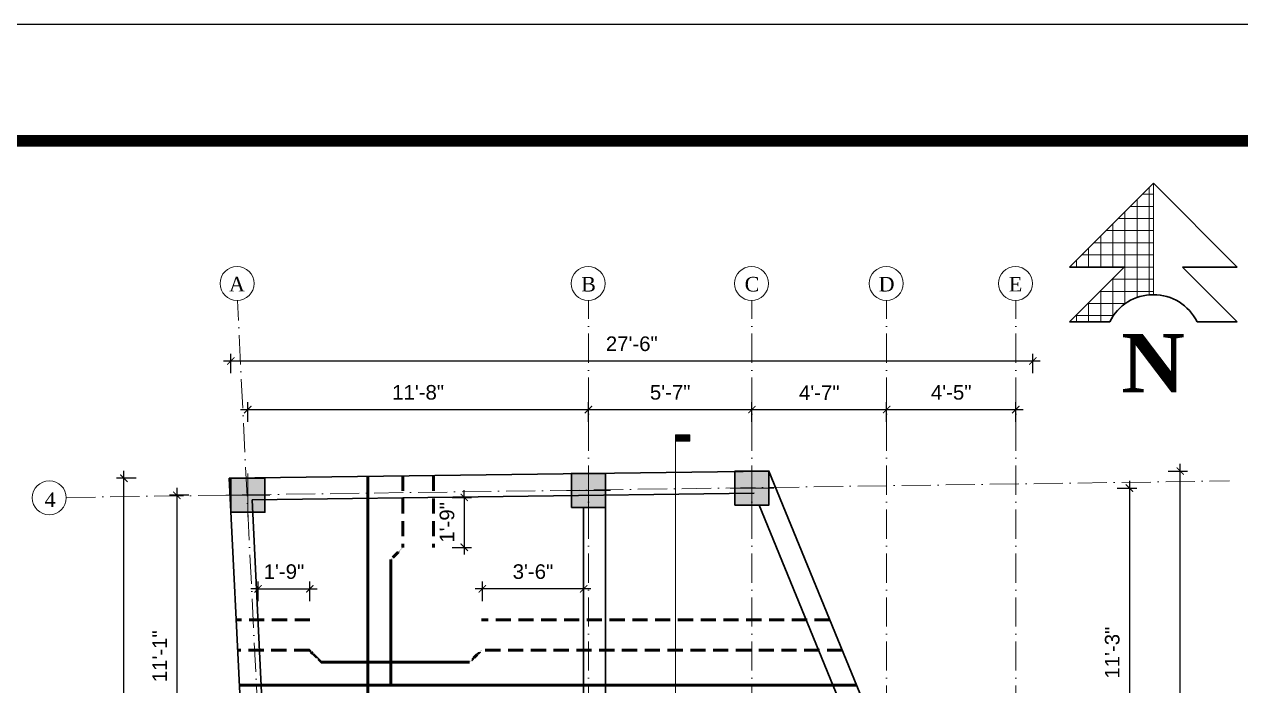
# Model space of a CAD drawing. Header units: inches. Extents: x -4737 to 13205, y 2479 to 13285.
# Drawn here: x 8369 to 8870, y 11047 to 11319 of the extents above; entities that cross this region are included whole.
import ezdxf
from ezdxf.enums import TextEntityAlignment as Align

# ---------------------------------------------------------------- set-up
doc = ezdxf.new("R2010")
doc.units = ezdxf.units.IN
doc.header["$MEASUREMENT"] = 0
for name, pattern in [('ACAD_ISO10W100', [18, 12, -3, 0, -3]), ('HIDDEN', [0.375, 0.25, -0.125]), ('HIDDEN2', [0.1875, 0.125, -0.0625])]:
    doc.linetypes.add(name, pattern=pattern)
for name, color, linetype, lineweight in [('bars', 242, 'Continuous', 53), ('CL', 30, 'ACAD_ISO10W100', 13), ('column', 24, 'Continuous', 15), ('hatch', 252, 'Continuous', 0), ('Hatrch', 7, 'Continuous', 5), ('ns_DIMS', 1, 'Continuous', 0), ('ns_DIMS @ 1', 1, 'Continuous', 0), ('Text', 7, 'Continuous', 13), ('WALL', 12, 'Continuous', 30)]:
    doc.layers.add(name, color=color, linetype=linetype, lineweight=lineweight)
doc.styles.add('arial 1000', font='arial.ttf')
doc.styles.get("Standard").update_dxf_attribs({"font": 'arial.ttf'})
doc.styles.add('Tahoma', font='tahoma.ttf')
doc.dimstyles.new("1-8'", dxfattribs={"dimtxt": 6, "dimasz": 3, "dimexe": 3, "dimexo": 6, "dimgap": 4, "dimtad": 1, "dimdec": 0, "dimzin": 0, "dimdsep": 46, "dimlunit": 4, "dimtxsty": 'arial 1000', "dimblk": 'ARCHTICK', "dimcen": 8, "dimdle": 3, "dimclrt": 7, "dimazin": 0, "dimtfac": 1, "dimtdec": 0, "dimtix": 1, "dimtmove": 2, "dimatfit": 3, "dimfxl": 5, "dimfxlon": 1, "dimarcsym": 0})

# ---------------------------------------------------------------- blocks, each defined once
blk = doc.blocks.new('12 12')
at = {"layer": 'Hatrch'}
blk.add_hatch(color=5, dxfattribs=at).paths.add_polyline_path([(-7, -7), (7, -7), (7, 7), (-7, 7)])
at = {"layer": 'hatch'}
for p, q in [((0, -9), (0, 9)), ((-9, 0), (9, 0))]:
    blk.add_line(p, q, dxfattribs=at)
at = {"layer": 'WALL'}
blk.add_lwpolyline([(-7, -7), (7, -7), (7, 7), (-7, 7)], close=True, dxfattribs=at)
blk = doc.blocks.new('_ArchTick')
at = {"color": 0, "const_width": 0.15}
blk.add_lwpolyline([(-0.5, -0.5), (0.5, 0.5)], dxfattribs=at)
blk = doc.blocks.new('*D491')
at = {"layer": 'Defpoints', "color": 0, "transparency": 16777216}
for p in [(8601.6, 11160.26), (8461.41, 11133.98), (8601.6, 11135.98)]:
    blk.add_point(p, dxfattribs=at)
at = {"layer": 'ns_DIMS', "color": 0, "lineweight": -2, "transparency": 16777216}
for p, q in [((8461.41, 11155.26), (8461.41, 11163.26)), ((8601.6, 11155.26), (8601.6, 11163.26)), ((8458.41, 11160.26), (8604.6, 11160.26))]:
    blk.add_line(p, q, dxfattribs=at)
at = {"layer": 'ns_DIMS', "color": 0, "lineweight": -2, "transparency": 16777216, "xscale": 3, "yscale": 3, "zscale": 3, "rotation": 180}
blk.add_blockref('_ArchTick', (8461.41, 11160.26), dxfattribs=at)
at = {"layer": 'ns_DIMS', "color": 0, "lineweight": -2, "transparency": 16777216, "xscale": 3, "yscale": 3, "zscale": 3}
blk.add_blockref('_ArchTick', (8601.6, 11160.26), dxfattribs=at)
at = {"layer": 'ns_DIMS', "color": 7, "transparency": 16777216, "insert": (8531.5, 11167.32), "char_height": 6, "attachment_point": 5, "style": 'arial 1000'}
blk.add_mtext('11\'-8"', dxfattribs=at)
blk = doc.blocks.new('*D492')
at = {"layer": 'Defpoints', "color": 0, "transparency": 16777216}
for p in [(8668.86, 11160.26), (8601.6, 11135.98), (8668.86, 11136.93)]:
    blk.add_point(p, dxfattribs=at)
at = {"layer": 'ns_DIMS', "color": 0, "lineweight": -2, "transparency": 16777216}
for p, q in [((8601.6, 11155.26), (8601.6, 11163.26)), ((8668.86, 11155.26), (8668.86, 11163.26)), ((8598.6, 11160.26), (8671.86, 11160.26))]:
    blk.add_line(p, q, dxfattribs=at)
at = {"layer": 'ns_DIMS', "color": 0, "lineweight": -2, "transparency": 16777216, "xscale": 3, "yscale": 3, "zscale": 3, "rotation": 180}
blk.add_blockref('_ArchTick', (8601.6, 11160.26), dxfattribs=at)
at = {"layer": 'ns_DIMS', "color": 0, "lineweight": -2, "transparency": 16777216, "xscale": 3, "yscale": 3, "zscale": 3}
blk.add_blockref('_ArchTick', (8668.86, 11160.26), dxfattribs=at)
at = {"layer": 'ns_DIMS', "color": 7, "transparency": 16777216, "insert": (8635.23, 11167.31), "char_height": 6, "attachment_point": 5, "style": 'arial 1000'}
blk.add_mtext('5\'-7"', dxfattribs=at)
blk = doc.blocks.new('*D493')
at = {"layer": 'Defpoints', "color": 0, "transparency": 16777216}
for p in [(8724.31, 11160.26), (8668.86, 11136.93), (8724.31, 11001.48)]:
    blk.add_point(p, dxfattribs=at)
at = {"layer": 'ns_DIMS', "color": 0, "lineweight": -2, "transparency": 16777216}
for p, q in [((8668.86, 11155.26), (8668.86, 11163.26)), ((8724.31, 11155.26), (8724.31, 11163.26)), ((8665.86, 11160.26), (8727.31, 11160.26))]:
    blk.add_line(p, q, dxfattribs=at)
at = {"layer": 'ns_DIMS', "color": 0, "lineweight": -2, "transparency": 16777216, "xscale": 3, "yscale": 3, "zscale": 3, "rotation": 180}
blk.add_blockref('_ArchTick', (8668.86, 11160.26), dxfattribs=at)
at = {"layer": 'ns_DIMS', "color": 0, "lineweight": -2, "transparency": 16777216, "xscale": 3, "yscale": 3, "zscale": 3}
blk.add_blockref('_ArchTick', (8724.31, 11160.26), dxfattribs=at)
at = {"layer": 'ns_DIMS', "color": 7, "transparency": 16777216, "insert": (8696.59, 11167.26), "char_height": 6, "attachment_point": 5, "style": 'arial 1000'}
blk.add_mtext('4\'-7"', dxfattribs=at)
blk = doc.blocks.new('*D494')
at = {"layer": 'Defpoints', "color": 0, "transparency": 16777216}
for p in [(8777.46, 11160.26), (8724.31, 11001.48), (8777.46, 10871.48)]:
    blk.add_point(p, dxfattribs=at)
at = {"layer": 'ns_DIMS', "color": 0, "lineweight": -2, "transparency": 16777216}
for p, q in [((8724.31, 11155.26), (8724.31, 11163.26)), ((8777.46, 11155.26), (8777.46, 11163.26)), ((8721.31, 11160.26), (8780.46, 11160.26))]:
    blk.add_line(p, q, dxfattribs=at)
at = {"layer": 'ns_DIMS', "color": 0, "lineweight": -2, "transparency": 16777216, "xscale": 3, "yscale": 3, "zscale": 3, "rotation": 180}
blk.add_blockref('_ArchTick', (8724.31, 11160.26), dxfattribs=at)
at = {"layer": 'ns_DIMS', "color": 0, "lineweight": -2, "transparency": 16777216, "xscale": 3, "yscale": 3, "zscale": 3}
blk.add_blockref('_ArchTick', (8777.46, 11160.26), dxfattribs=at)
at = {"layer": 'ns_DIMS', "color": 7, "transparency": 16777216, "insert": (8750.89, 11167.31), "char_height": 6, "attachment_point": 5, "style": 'arial 1000'}
blk.add_mtext('4\'-5"', dxfattribs=at)
blk = doc.blocks.new('*D495')
at = {"layer": 'Defpoints', "color": 0, "transparency": 16777216}
for p in [(8784.46, 11180.25), (8454.41, 11131.98), (8784.46, 10869.48)]:
    blk.add_point(p, dxfattribs=at)
at = {"layer": 'ns_DIMS', "color": 0, "lineweight": -2, "transparency": 16777216}
for p, q in [((8454.41, 11175.25), (8454.41, 11183.25)), ((8784.46, 11175.25), (8784.46, 11183.25)), ((8451.41, 11180.25), (8787.46, 11180.25))]:
    blk.add_line(p, q, dxfattribs=at)
at = {"layer": 'ns_DIMS', "color": 0, "lineweight": -2, "transparency": 16777216, "xscale": 3, "yscale": 3, "zscale": 3, "rotation": 180}
blk.add_blockref('_ArchTick', (8454.41, 11180.25), dxfattribs=at)
at = {"layer": 'ns_DIMS', "color": 0, "lineweight": -2, "transparency": 16777216, "xscale": 3, "yscale": 3, "zscale": 3}
blk.add_blockref('_ArchTick', (8784.46, 11180.25), dxfattribs=at)
at = {"layer": 'ns_DIMS', "color": 7, "transparency": 16777216, "insert": (8619.43, 11187.31), "char_height": 6, "attachment_point": 5, "style": 'arial 1000'}
blk.add_mtext('27\'-6"', dxfattribs=at)
blk = doc.blocks.new('*D496')
at = {"layer": 'Defpoints', "color": 0, "transparency": 16777216}
for p in [(8452.41, 11124.98), (8432.18, 10992.48), (8458.93, 10992.48)]:
    blk.add_point(p, dxfattribs=at)
at = {"layer": 'ns_DIMS', "color": 0, "lineweight": -2, "transparency": 16777216}
for p, q in [((8432.18, 11127.98), (8432.18, 10989.48)), ((8437.18, 11124.98), (8429.18, 11124.98)), ((8437.18, 10992.48), (8429.18, 10992.48))]:
    blk.add_line(p, q, dxfattribs=at)
at = {"layer": 'ns_DIMS', "color": 0, "lineweight": -2, "transparency": 16777216, "xscale": 3, "yscale": 3, "zscale": 3}
for p, rotation in [((8432.18, 11124.98), 90), ((8432.18, 10992.48), 270)]:
    blk.add_blockref('_ArchTick', p, dxfattribs=dict(at, rotation=rotation))
at = {"layer": 'ns_DIMS', "color": 7, "transparency": 16777216, "insert": (8425.17, 11058.73), "char_height": 6, "attachment_point": 5, "rotation": 90, "style": 'arial 1000'}
blk.add_mtext('11\'-1"', dxfattribs=at)
blk = doc.blocks.new('*D499')
at = {"layer": 'Defpoints', "color": 0, "transparency": 16777216}
for p in [(8410.41, 11131.98), (8454.41, 11131.98), (8473.69, 10726.48)]:
    blk.add_point(p, dxfattribs=at)
at = {"layer": 'ns_DIMS', "color": 0, "lineweight": -2, "transparency": 16777216}
for p, q in [((8410.41, 10723.48), (8410.41, 11134.98)), ((8415.41, 11131.98), (8407.41, 11131.98)), ((8415.41, 10726.48), (8407.41, 10726.48))]:
    blk.add_line(p, q, dxfattribs=at)
at = {"layer": 'ns_DIMS', "color": 0, "lineweight": -2, "transparency": 16777216, "xscale": 3, "yscale": 3, "zscale": 3}
for p, rotation in [((8410.41, 11131.98), 90), ((8410.41, 10726.48), 270)]:
    blk.add_blockref('_ArchTick', p, dxfattribs=dict(at, rotation=rotation))
at = {"layer": 'ns_DIMS', "color": 7, "transparency": 16777216, "insert": (8403.35, 10929.23), "char_height": 6, "attachment_point": 5, "rotation": 90, "style": 'arial 1000'}
blk.add_mtext('33\'-10"', dxfattribs=at)
blk = doc.blocks.new('*D503')
at = {"layer": 'Defpoints', "color": 0, "transparency": 16777216}
for p in [(8677.86, 11127.93), (8733.31, 10992.48), (8824.24, 10992.48)]:
    blk.add_point(p, dxfattribs=at)
at = {"layer": 'ns_DIMS', "color": 0, "lineweight": -2, "transparency": 16777216}
for p, q in [((8819.24, 11127.93), (8827.24, 11127.93)), ((8824.24, 11130.93), (8824.24, 10989.48)), ((8819.24, 10992.48), (8827.24, 10992.48))]:
    blk.add_line(p, q, dxfattribs=at)
at = {"layer": 'ns_DIMS', "color": 0, "lineweight": -2, "transparency": 16777216, "xscale": 3, "yscale": 3, "zscale": 3}
for p, rotation in [((8824.24, 11127.93), 90), ((8824.24, 10992.48), 270)]:
    blk.add_blockref('_ArchTick', p, dxfattribs=dict(at, rotation=rotation))
at = {"layer": 'ns_DIMS', "color": 7, "transparency": 16777216, "insert": (8817.17, 11060.2), "char_height": 6, "attachment_point": 5, "rotation": 90, "style": 'arial 1000'}
blk.add_mtext('11\'-3"', dxfattribs=at)
blk = doc.blocks.new('*D506')
at = {"layer": 'Defpoints', "color": 0, "transparency": 16777216}
for p in [(8675.86, 11134.93), (8845.15, 11134.93), (8784.46, 10726.48)]:
    blk.add_point(p, dxfattribs=at)
at = {"layer": 'ns_DIMS', "color": 0, "lineweight": -2, "transparency": 16777216}
for p, q in [((8845.15, 10723.48), (8845.15, 11137.93)), ((8840.15, 11134.93), (8848.15, 11134.93)), ((8840.15, 10726.48), (8848.15, 10726.48))]:
    blk.add_line(p, q, dxfattribs=at)
at = {"layer": 'ns_DIMS', "color": 0, "lineweight": -2, "transparency": 16777216, "xscale": 3, "yscale": 3, "zscale": 3}
for p, rotation in [((8845.15, 11134.93), 90), ((8845.15, 10726.48), 270)]:
    blk.add_blockref('_ArchTick', p, dxfattribs=dict(at, rotation=rotation))
at = {"layer": 'ns_DIMS', "color": 7, "transparency": 16777216, "insert": (8838.09, 10930.7), "char_height": 6, "attachment_point": 5, "rotation": 90, "style": 'arial 1000'}
blk.add_mtext("34'", dxfattribs=at)
blk = doc.blocks.new('*D272')
at = {"layer": 'Defpoints', "color": 0, "transparency": 16777216}
for p in [(8486.95, 11086.46), (8465.6, 11073.75), (8486.95, 11073.75)]:
    blk.add_point(p, dxfattribs=at)
at = {"layer": 'ns_DIMS', "color": 0, "lineweight": -2, "transparency": 16777216}
for p, q in [((8465.6, 11081.46), (8465.6, 11089.46)), ((8486.95, 11081.46), (8486.95, 11089.46)), ((8465.6, 11086.46), (8462.6, 11086.46)), ((8465.6, 11086.46), (8486.95, 11086.46)), ((8486.95, 11086.46), (8489.95, 11086.46))]:
    blk.add_line(p, q, dxfattribs=at)
at = {"layer": 'ns_DIMS', "color": 0, "lineweight": -2, "transparency": 16777216, "xscale": 3, "yscale": 3, "zscale": 3}
blk.add_blockref('_ArchTick', (8465.6, 11086.46), dxfattribs=at)
at = {"layer": 'ns_DIMS', "color": 0, "lineweight": -2, "transparency": 16777216, "xscale": 3, "yscale": 3, "zscale": 3, "rotation": 180}
blk.add_blockref('_ArchTick', (8486.95, 11086.46), dxfattribs=at)
at = {"layer": 'ns_DIMS', "color": 7, "transparency": 16777216, "insert": (8476.28, 11093.52), "char_height": 6, "attachment_point": 5, "style": 'arial 1000'}
blk.add_mtext('1\'-9"', dxfattribs=at)
blk = doc.blocks.new('*D273')
at = {"layer": 'Defpoints', "color": 0, "transparency": 16777216}
for p in [(8557.92, 11086.46), (8557.92, 11073.75), (8599.6, 11073.75)]:
    blk.add_point(p, dxfattribs=at)
at = {"layer": 'ns_DIMS', "color": 0, "lineweight": -2, "transparency": 16777216}
for p, q in [((8557.92, 11081.46), (8557.92, 11089.46)), ((8599.6, 11081.46), (8599.6, 11089.46)), ((8602.6, 11086.46), (8554.92, 11086.46))]:
    blk.add_line(p, q, dxfattribs=at)
at = {"layer": 'ns_DIMS', "color": 0, "lineweight": -2, "transparency": 16777216, "xscale": 3, "yscale": 3, "zscale": 3, "rotation": 180}
blk.add_blockref('_ArchTick', (8557.92, 11086.46), dxfattribs=at)
at = {"layer": 'ns_DIMS', "color": 0, "lineweight": -2, "transparency": 16777216, "xscale": 3, "yscale": 3, "zscale": 3}
blk.add_blockref('_ArchTick', (8599.6, 11086.46), dxfattribs=at)
at = {"layer": 'ns_DIMS', "color": 7, "transparency": 16777216, "insert": (8578.76, 11093.52), "char_height": 6, "attachment_point": 5, "style": 'arial 1000'}
blk.add_mtext('3\'-6"', dxfattribs=at)
blk = doc.blocks.new('*D510')
at = {"layer": 'Defpoints', "color": 0, "transparency": 16777216}
for p in [(8537.76, 11124.09), (8537.76, 11103.55), (8550.47, 11103.55)]:
    blk.add_point(p, dxfattribs=at)
at = {"layer": 'WALL', "color": 0, "lineweight": -2, "transparency": 16777216}
for p, q in [((8545.47, 11124.09), (8553.47, 11124.09)), ((8550.47, 11124.09), (8550.47, 11127.09)), ((8550.47, 11124.09), (8550.47, 11103.55)), ((8545.47, 11103.55), (8553.47, 11103.55)), ((8550.47, 11103.55), (8550.47, 11100.55))]:
    blk.add_line(p, q, dxfattribs=at)
at = {"layer": 'WALL', "color": 0, "lineweight": -2, "transparency": 16777216, "xscale": 3, "yscale": 3, "zscale": 3}
for p, rotation in [((8550.47, 11124.09), 270), ((8550.47, 11103.55), 90)]:
    blk.add_blockref('_ArchTick', p, dxfattribs=dict(at, rotation=rotation))
at = {"layer": 'WALL', "color": 7, "transparency": 16777216, "insert": (8543.4, 11113.82), "char_height": 6, "attachment_point": 5, "rotation": 90, "style": 'arial 1000'}
blk.add_mtext('1\'-9"', dxfattribs=at)
blk = doc.blocks.new('*U173')
blk.add_hatch(color=256).paths.add_polyline_path([(0.125, 9.309), (0.125, 9.253), (0, 9.253), (0, 9.309)])
h = blk.add_hatch(color=256)
edge = h.paths.add_edge_path()
edge.add_line((0, 0.312), (0, 0.442))
edge.add_line((0, 0.442), (0.442, 0))
edge.add_line((0.442, 0), (0, -0.442))
edge.add_line((0, -0.442), (0, -0.313))
edge.add_arc((0, 0), 0.313, 270, 450)
at = {"linetype": 'HIDDEN2', "ltscale": 100}
blk.add_line((0, 0.312), (0, 9.309), dxfattribs=at)
blk.add_line((-0.313, 0), (0.312, 0))
blk.add_lwpolyline([(0.125, 9.309), (0.125, 9.253), (0, 9.253), (0, 9.309)], close=True)
blk.add_lwpolyline([(0, 0.312), (0, 0.442), (0.442, 0), (0, -0.442), (0, -0.313, 1)], format="xyb", close=True)
blk.add_circle((0, 0), 0.312)
at = {"style": 'Tahoma', "flags": 8}
blk.add_attdef('VIEWNUMBER', text='', height=0.125, dxfattribs=at).set_placement((0, 0), align=Align.BOTTOM_CENTER)
blk.add_attdef('SHEETNUMBER', text='', height=0.125, dxfattribs=at).set_placement((0, -0.063), align=Align.TOP_CENTER)
blk = doc.blocks.new('SDEGH')
at = {"layer": 'Text'}
h = blk.add_hatch(dxfattribs=at)
h.set_pattern_fill('NET', color=256, scale=40, style=0)
h.set_pattern_definition([(0, (43922.391, -13181.093), (0, 5), []), (90, (43922.391, -13181.093), (-5, 3e-16), [])])
h.paths.add_polyline_path([(52300.82, -9226.07), (52266.28, -9260.61), (52288.77, -9260.61), (52266.28, -9283.1), (52282.84, -9283.1, -0.284572), (52300.82, -9271.97)])
blk.add_line((52300.82, -9226.07), (52300.82, -9271.97), dxfattribs=at)
at = {"layer": 'WALL'}
for p, q in [((52266.28, -9260.61), (52300.82, -9226.07)), ((52335.35, -9260.61), (52300.82, -9226.07)), ((52266.28, -9260.61), (52288.77, -9260.61)), ((52266.28, -9283.1), (52288.77, -9260.61)), ((52335.35, -9260.61), (52312.86, -9260.61)), ((52335.35, -9283.1), (52312.86, -9260.61)), ((52266.28, -9283.1), (52282.84, -9283.1)), ((52335.35, -9283.1), (52318.79, -9283.1))]:
    blk.add_line(p, q, dxfattribs=at)
blk.add_arc((52300.82, -9292.04), 20.08, 26.4605, 153.5395, dxfattribs=at)
at = {"layer": 'Defpoints', "insert": (52287.65, -9288.16), "char_height": 24, "width": 23.16, "attachment_point": 1}
blk.add_mtext('{\\fTimes New Roman|b1|i0|c0|p18;N}', dxfattribs=at)

msp = doc.modelspace()

# ---------------------------------------------------------------- linework, layer by layer
msp.add_lwpolyline([(6193.59, 9073.79), (6193.59, 11318.83), (9368.39, 11318.83), (9368.39, 9073.79)], close=True)
at = {"const_width": 4.8}
msp.add_lwpolyline([(9320.39, 9121.79), (9320.39, 11270.83), (6337.59, 11270.83), (6337.59, 9121.79)], close=True, dxfattribs=at)
at = {"layer": 'bars', "linetype": 'HIDDEN', "ltscale": 25}
for p, q in [((8525.26, 11133.09), (8525.26, 11103.54)), ((8537.76, 11133.09), (8537.76, 11103.55)), ((8486.95, 11073.75), (8456.56, 11073.75)), ((8700.91, 11073.75), (8557.64, 11073.75)), ((8486.68, 11061.25), (8457.2, 11061.25)), ((8706.02, 11061.25), (8557.63, 11061.25))]:
    msp.add_line(p, q, dxfattribs=at)
at = {"layer": 'bars'}
for p, q in [((8510.79, 11132.73), (8510.79, 10990.48)), ((8520.24, 11098.52), (8520.24, 11046.61)), ((8552.61, 11056.23), (8491.71, 11056.23)), ((8711.95, 11046.78), (8457.91, 11046.78))]:
    msp.add_line(p, q, dxfattribs=at)
at = {"layer": 'bars', "linetype": 'HIDDEN', "ltscale": 0.125}
for p, q in [((8525.26, 11103.54), (8520.24, 11098.52)), ((8486.68, 11061.25), (8491.71, 11056.23)), ((8557.63, 11061.25), (8552.61, 11056.23))]:
    msp.add_line(p, q, dxfattribs=at)
at = {"layer": 'CL'}
for p, q in [((8484.24, 10654.6), (8457.12, 11205.19)), ((8601.6, 10654.6), (8601.6, 11205.19)), ((8668.86, 10654.6), (8668.86, 11205.19)), ((8724.31, 10654.6), (8724.31, 11205.19)), ((8777.46, 10654.6), (8777.46, 11205.19)), ((8386.69, 11124.08), (8865.37, 11130.9))]:
    msp.add_line(p, q, dxfattribs=at)
at = {"layer": 'ns_DIMS'}
for centre in [(8456.97, 11212.18), (8601.46, 11212.18), (8668.71, 11212.18), (8724.17, 11212.18), (8777.31, 11212.18), (8379.7, 11123.94)]:
    msp.add_circle(centre, 6.99, dxfattribs=at)
at = {"layer": 'WALL'}
for p, q in [((8453.72, 11131.98), (8675.86, 11134.93)), ((8731.31, 10999.48), (8675.86, 11134.93)), ((8473.69, 10726.48), (8453.72, 11131.98)), ((8463.17, 11123.1), (8669.85, 11125.85)), ((8482.7, 10726.48), (8463.17, 11123.1)), ((8599.6, 10740.48), (8599.6, 11119.98)), ((8608.6, 10740.48), (8608.6, 11119.98)), ((8721.59, 10999.48), (8671.87, 11120.93))]:
    msp.add_line(p, q, dxfattribs=at)

# ---------------------------------------------------------------- block references
at = {"layer": 'column'}
for p in [(8461.41, 11124.98), (8601.6, 11126.98), (8668.86, 11127.93)]:
    msp.add_blockref('12 12', p, dxfattribs=at)
at = {"layer": 'ns_DIMS @ 1'}
ref = msp.add_blockref('*U173', (8637.38, 10703.06), dxfattribs=dict(at, xscale=48, yscale=48, zscale=48))
ref.add_attrib('VIEWNUMBER', 'SECTION', dxfattribs={"layer": '0', "height": 4, "style": 'Tahoma'}).set_placement((8637.38, 10703.06), align=Align.BOTTOM_CENTER)
ref.add_attrib('SHEETNUMBER', 'Y', dxfattribs={"layer": '0', "height": 6, "style": 'Tahoma'}).set_placement((8637.38, 10700.06), align=Align.TOP_CENTER)
at = {"layer": 'WALL'}
msp.add_blockref('SDEGH', (-43466.74, 20479.51), dxfattribs=at)

# ---------------------------------------------------------------- texts
at = {"layer": 'ns_DIMS', "char_height": 6, "attachment_point": 1}
for s, insert in [('\\pi7.75541;{\\fTimes New Roman|b0|i0|c0|p18;A}', (8445.91, 11214.86)), ('\\pi8.23125;{\\fTimes New Roman|b0|i0|c0|p18;B}', (8590.39, 11214.86)), ('\\pi8.22909;{\\fTimes New Roman|b0|i0|c0|p18;C}', (8657.65, 11214.86)), ('\\pi7.91546;{\\fTimes New Roman|b0|i0|c0|p18;D}', (8713.1, 11214.86)), ('\\pi8.3567;{\\fTimes New Roman|b0|i0|c0|p18;E}', (8766.25, 11214.86)), ('\\pi8.87797;{\\fTimes New Roman|b0|i0|c0|p18;4}', (8368.9, 11126.21))]:
    msp.add_mtext_dynamic_manual_height_columns(s, width=21.7401, gutter_width=72, heights=[4.46], dxfattribs=dict(at, insert=insert))

# ---------------------------------------------------------------- dimensions: what is measured, and where the dimension line sits
at = {"layer": 'ns_DIMS'}
for base, p1, p2, picture, middle in [((8784.46, 11180.25), (8454.41, 11131.98), (8784.46, 10869.48), '*D495', (8619.43, 11187.31)), ((8601.6, 11160.26), (8461.41, 11133.98), (8601.6, 11135.98), '*D491', (8531.5, 11167.32)), ((8668.86, 11160.26), (8601.6, 11135.98), (8668.86, 11136.93), '*D492', (8635.23, 11167.31)), ((8724.31, 11160.26), (8668.86, 11136.93), (8724.31, 11001.48), '*D493', (8696.59, 11167.26)), ((8777.46, 11160.26), (8724.31, 11001.48), (8777.46, 10871.48), '*D494', (8750.89, 11167.31))]:
    dim = msp.add_linear_dim(base=base, p1=p1, p2=p2, dimstyle="1-8'", dxfattribs=at)
    dim.commit()
    dim.dimension.update_dxf_attribs({"geometry": picture, "text_midpoint": middle})
for base, p1, p2, angle, picture, middle in [((8845.15, 11134.93), (8784.46, 10726.48), (8675.86, 11134.93), 90, '*D506', (8838.09, 10930.7)), ((8410.4147, 11131.9842), (8473.6932, 10726.476), (8454.4062, 11131.9842), 90, '*D499', (8403.3492, 10929.2301)), ((8432.1832, 10992.476), (8452.4062, 11124.9842), (8458.934, 10992.476), 90, '*D496', (8425.1709, 11058.7301)), ((8824.24, 10992.48), (8677.86, 11127.93), (8733.31, 10992.48), 90, '*D503', (8817.17, 11060.2)), ((8486.95, 11086.46), (8465.6, 11073.75), (8486.95, 11073.75), 180, '*D272', (8476.28, 11093.52)), ((8557.92, 11086.46), (8599.6, 11073.75), (8557.92, 11073.75), 180, '*D273', (8578.76, 11093.52))]:
    dim = msp.add_linear_dim(base=base, p1=p1, p2=p2, angle=angle, dimstyle="1-8'", dxfattribs=at)
    dim.commit()
    dim.dimension.update_dxf_attribs({"geometry": picture, "text_midpoint": middle})
at = {"layer": 'WALL'}
dim = msp.add_linear_dim(base=(8550.47, 11103.55), p1=(8537.76, 11124.09), p2=(8537.76, 11103.55), angle=270, dimstyle="1-8'", dxfattribs=at)
dim.commit()
dim.dimension.update_dxf_attribs({"geometry": '*D510', "text_midpoint": (8543.4, 11113.82)})

doc.saveas('drawing.dxf')
